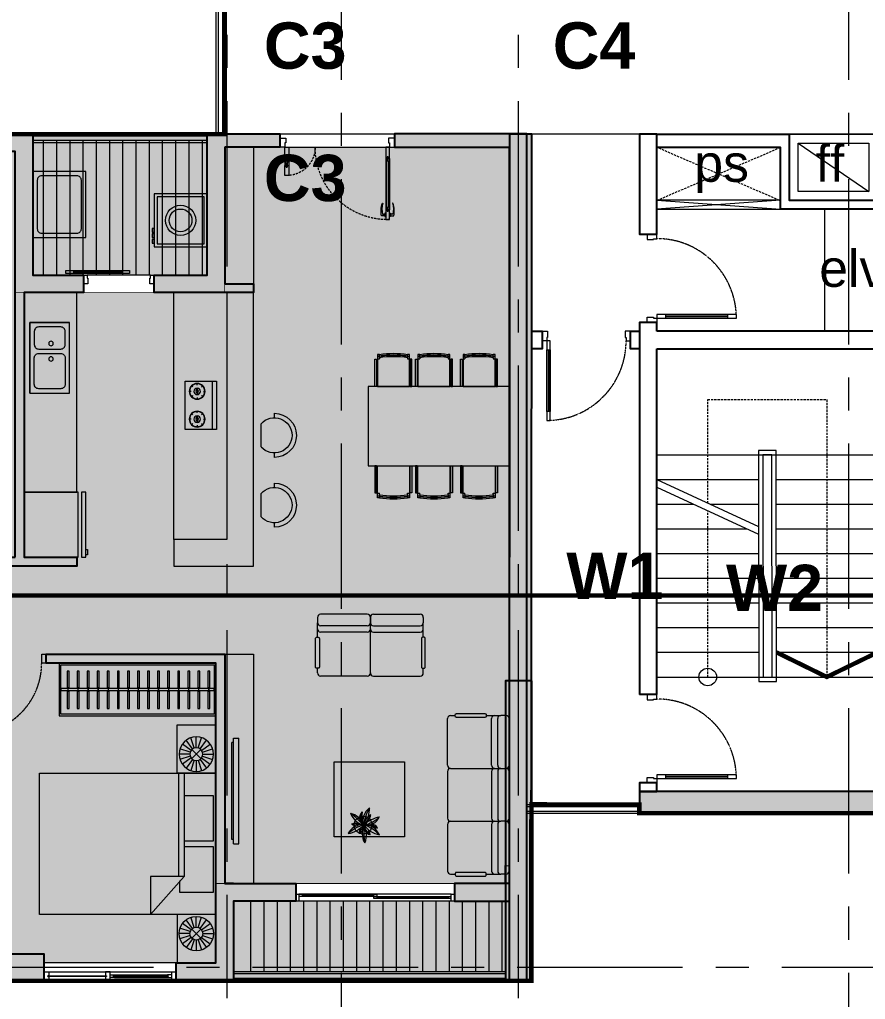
# Model space of a CAD drawing. Header units: millimetres. Extents: x -100356 to 314685, y 446 to 1273965.
# Drawn here: x 36591 to 46178, y 914436 to 925546 of the extents above; entities that cross this region are included whole.
import ezdxf
from ezdxf.enums import TextEntityAlignment as Align

# ---------------------------------------------------------------- set-up
doc = ezdxf.new("R2010")
doc.units = ezdxf.units.MM
for name, pattern in [('20180221 BF$0$Core - tb$0$HIDDEN', [0.375, 0.25, -0.125]), ('A1 - dp$0$DASHED2', [0.375, 0.25, -0.125]), ('A2 - dp$0$DASHED2', [0.375, 0.25, -0.125]), ('A2 - dp$0$HIDDEN', [0.375, 0.25, -0.125]), ('CENTER', [2, 1.25, -0.25, 0.25, -0.25]), ('Core - tb$0$HIDDEN', [0.375, 0.25, -0.125]), ('Dash', [6, 3, -3])]:
    doc.linetypes.add(name, pattern=pattern)
for name, color, linetype, lineweight in [('$0$FURNITURE', 8, 'Continuous', 5), ('$0$TUONG 2', 2, 'Continuous', 35), ('@ color hatch', 7, 'Continuous', 13), ('@LOUVER', 35, 'Continuous', 13), ('A.Concrete', 7, 'Continuous', 25), ('A1 - dp$0$A.HACH 250', 250, 'Continuous', 5), ('A1 - dp$0$CUA', 5, 'Continuous', 9), ('A1 - dp$0$FURNITURE', 8, 'Continuous', 5), ('A1 - dp$0$TUONG 2', 2, 'Continuous', 25), ('A2 - dp$0$A.Door', 4, 'Continuous', 13), ('A2 - dp$0$A.HACH 250', 250, 'Continuous', 5), ('A2 - dp$0$CUA', 5, 'Continuous', 9), ('A2 - dp$0$FURNITURE', 8, 'Continuous', 5), ('A2 - dp$0$KHCUA', 3, 'Continuous', 13), ('A2 - dp$0$TUONG 2', 2, 'Continuous', 25), ('Core - tb$0$$0$FURNITURE', 45, 'Continuous', 5), ('Core - tb$0$$0$TUONG 2', 2, 'Continuous', 25), ('Core - tb$0$1-thaythuong', 9, 'Continuous', 13), ('Core - tb$0$A.Concrete', 7, 'Continuous', 25), ('Core - tb$0$A.Thin', 8, 'Continuous', 13), ('Core - tb$0$A.Wall', 2, 'Continuous', 25), ('Core - tb$0$CUA', 5, 'Continuous', 9), ('Core - tb$0$Hatch-wall', 251, 'Continuous', 5), ('Core - tb$0$net bao', 254, 'Continuous', 13), ('Hatch-wall', 251, 'Continuous', 5), ('LC.HA', 250, 'Continuous', 9), ('LGI', 250, 'CENTER', 9), ('luoicot', 30, 'Continuous', 13), ('setback', 1, 'Continuous', 13), ('TEXT', 6, 'Continuous', 20), ('Text 35', 250, 'Continuous', 15), ('TXT', 1, 'Continuous', 25)]:
    doc.layers.add(name, color=color, linetype=linetype, lineweight=lineweight)
doc.layers.add('STR', color=7, linetype='Continuous')
doc.styles.add('A2 - dp$0$GHICHU-C', font='Font - TrueType - Arial.ttf', dxfattribs={"width": 0.7})
doc.styles.add('ARIAL', font='Font - TrueType - Arial Bold.ttf')
doc.styles.add('arial_eng', font='ARIALNI.TTF')
doc.styles.add('VnArial', font='Font - TrueType - Arial.ttf')

# ---------------------------------------------------------------- blocks, each defined once
blk = doc.blocks.new('*U15')
at = {"layer": '$0$FURNITURE'}
for p, q in [((0, 100), (1500, 100)), ((0, 75), (1500, 75)), ((0, 25), (1500, 25)), ((0, 0), (1500, 0))]:
    blk.add_line(p, q, dxfattribs=at)
blk = doc.blocks.new('X-GRID')
at = {"layer": 'LGI', "ltscale": 1500}
for p, q in [((-13750, 49486.8), (-13750, -7272.6)), ((-8000, 49486.8), (-8000, -7272.6)), ((-10000, -7272.6), (-10000, 20900)), ((-6700, -7272.6), (-6700, 20900)), ((5008.8, 20550), (-25023.2, 20550)), ((5008.8, 11100), (-57318.6, 11100))]:
    blk.add_line(p, q, dxfattribs=at)
blk = doc.blocks.new('A$C60262ED2')
at = {"layer": 'LC.HA'}
h = blk.add_hatch(color=256, dxfattribs=at)
h.dxf.hatch_style = 1
h.paths.add_polyline_path([(17566, 34184), (17266, 34184), (17266, 30784), (17566, 30784)])
h = blk.add_hatch(color=256, dxfattribs=at)
h.dxf.hatch_style = 1
h.paths.add_polyline_path([(12039, 30784), (12039, 31084), (9539, 31084), (9539, 30784)])
at = {"layer": 'STR', "ltscale": 1000, "elevation": 0}
for points in [[(17566, 34184), (17266, 34184), (17266, 30784), (17566, 30784)], [(12039, 30784), (12039, 31084), (9539, 31084), (9539, 30784)]]:
    blk.add_lwpolyline(points, close=True, dxfattribs=at)
at = {"rotation": 180}
blk.add_blockref('X-GRID', (7409, 51484, 0), dxfattribs=at)
at = {"layer": 'Text 35', "ltscale": 1000, "style": 'ARIAL'}
for s, p in [('C3', (14528, 41123, 0)), ('C4', (17803, 41124, 0)), ('C3', (14528, 39623, 0)), ('W1', (17957, 35109, 0)), ('W2', (19767, 34974, 0))]:
    blk.add_text(s, height=525, dxfattribs=at).set_placement(p)
blk = doc.blocks.new('column')
at = {"layer": 'luoicot', "ltscale": 0.5}
blk.add_blockref('A$C60262ED2', (-47109, -40384, 0), dxfattribs=at)
blk = doc.blocks.new('*U370')
blk.add_line((-70, 100), (-70, 800))
for points in [[(-50, 0), (-50, 900), (-90, 900), (-90, 0)], [(-50, 100), (-90, 100), (-90, 800), (-50, 800)], [(-1000, -110), (-940, -110), (-940, -40), (-950, -40), (-950, 0), (-1000, 0)], [(0, -110), (-60, -110), (-60, -40), (-50, -40), (-50, 0), (0, 0)]]:
    blk.add_lwpolyline(points, close=True)
at = {"linetype": 'Core - tb$0$HIDDEN'}
blk.add_arc((-50, 0), 900, 90, 180, dxfattribs=at)
blk = doc.blocks.new('*U371')
blk.add_line((-70, 100), (-70, 800))
for points in [[(-50, 0), (-50, 900), (-90, 900), (-90, 0)], [(-50, 100), (-90, 100), (-90, 800), (-50, 800)], [(-1000, -110), (-940, -110), (-940, -40), (-950, -40), (-950, 0), (-1000, 0)], [(0, -110), (-60, -110), (-60, -40), (-50, -40), (-50, 0), (0, 0)]]:
    blk.add_lwpolyline(points, close=True)
at = {"linetype": 'Core - tb$0$HIDDEN'}
blk.add_arc((-50, 0), 900, 90, 180, dxfattribs=at)
blk = doc.blocks.new('*U372')
at = {"layer": 'Core - tb$0$$0$FURNITURE'}
for p, q in [((0, 100), (1275, 100)), ((0, 75), (1275, 75)), ((0, 25), (1275, 25)), ((0, 0), (1275, 0))]:
    blk.add_line(p, q, dxfattribs=at)
blk = doc.blocks.new('new core')
at = {"layer": 'Core - tb$0$Hatch-wall', "ltscale": 0.5}
h = blk.add_hatch(color=256, dxfattribs=at)
h.dxf.hatch_style = 1
h.paths.add_polyline_path([(-26550, 0), (-26800, 0), (-26800, -9600), (-26550, -9600)])
at = {"layer": 'Hatch-wall', "ltscale": 0.5}
h = blk.add_hatch(color=256, dxfattribs=at)
h.dxf.hatch_style = 1
h.paths.add_polyline_path([(-22375, -7700), (-22375, 0), (-22625, 0), (-22625, -7455), (-25125, -7455), (-25325, -7455), (-25325, -7700), (-25125, -7700)])
at = {"layer": '@LOUVER', "ltscale": 0.5, "elevation": 0}
for points in [[(-22625, 0), (-22625, -750), (-23625, -750), (-23625, 0)], [(-22725, -100), (-22725, -650), (-23525, -650), (-23525, -100)], [(-22625, -850), (-23225, -850), (-23225, -2235), (-22625, -2235)]]:
    blk.add_lwpolyline(points, close=True, dxfattribs=at)
blk.add_lwpolyline([(-23525, -100), (-22725, -650)], dxfattribs=at)
at = {"layer": 'A1 - dp$0$TUONG 2', "ltscale": 0.5, "elevation": 0}
for points in [[(-25125, 0), (-25325, 0), (-25325, -1135), (-25125, -1135), (-25125, -150), (-25125, 3)], [(-22625, -850), (-23725, -850), (-23725, -150), (-25125, -150), (-25125, 0), (-23625, 0), (-23625, -750), (-22625, -750)], [(-25125, -2235), (-25125, -2135), (-25325, -2135), (-25325, -6355)]]:
    blk.add_lwpolyline(points, dxfattribs=at)
at = {"layer": 'Core - tb$0$1-thaythuong'}
for p, q in [((-23725, -750, 0), (-25125, -850, 0)), ((-25125, -750, 0), (-23725, -850, 0)), ((-25125, -3635, 0), (-22625, -3635, 0)), ((-25125, -3915, 0), (-23975, -3915, 0)), ((-25125, -3915, 0), (-23975, -4450, 0)), ((-23775, -3915, 0), (-22625, -3915, 0)), ((-25125, -4001, 0), (-23975, -4536, 0)), ((-25125, -4195, 0), (-24707, -4195, 0)), ((-24523, -4195, 0), (-23975, -4195, 0)), ((-23775, -4195, 0), (-22625, -4195, 0)), ((-25125, -4475, 0), (-24105, -4475, 0)), ((-23775, -4475, 0), (-22625, -4475, 0)), ((-25125, -4755, 0), (-23975, -4755, 0)), ((-23775, -4755, 0), (-22625, -4755, 0)), ((-25125, -5035, 0), (-23975, -5035, 0)), ((-23775, -5035, 0), (-22625, -5035, 0)), ((-25125, -5315, 0), (-23975, -5315, 0)), ((-23775, -5315, 0), (-22625, -5315, 0)), ((-25125, -5595, 0), (-23975, -5595, 0)), ((-23775, -5595, 0), (-22625, -5595, 0)), ((-25125, -5875, 0), (-23971, -5875, 0)), ((-23775, -5875, 0), (-22625, -5875, 0)), ((-25125, -6155, 0), (-23921, -6155, 0)), ((-23921, -6155, 0), (-22625, -6155, 0))]:
    blk.add_line(p, q, dxfattribs=at)
at = {"layer": 'Core - tb$0$1-thaythuong', "elevation": 0}
for points in [[(-23725, -750), (-25125, -750), (-25125, -850), (-23725, -850)], [(-23971, -6205), (-23771, -6205), (-23775, -3585), (-23975, -3585)], [(-23921, -6155), (-23821, -6155), (-23825, -3635), (-23925, -3635)]]:
    blk.add_lwpolyline(points, close=True, dxfattribs=at)
at = {"layer": 'Core - tb$0$A.Concrete', "ltscale": 0.5}
blk.add_lwpolyline([(-26545, 0), (-26795, 0), (-26800, -9600), (-26550, -9600), (-26545, -950)], close=True, dxfattribs=at)
at = {"layer": 'Core - tb$0$A.Concrete', "ltscale": 0.5, "elevation": 0}
blk.add_lwpolyline([(-22375, -7700), (-22375, 0), (-22625, 0), (-22625, -7455), (-25125, -7455), (-25125, -7455), (-25325, -7455), (-25325, -7700), (-25125, -7700), (-22375, -7700)], dxfattribs=at)
at = {"layer": 'Core - tb$0$A.Thin', "linetype": 'Core - tb$0$HIDDEN', "ltscale": 100}
for p, q in [((-23736, -751, 0), (-25125, -150, 0)), ((-25125, -750, 0), (-23725, -150, 0))]:
    blk.add_line(p, q, dxfattribs=at)
at = {"layer": 'Core - tb$0$A.Thin', "linetype": 'Core - tb$0$HIDDEN', "ltscale": 100, "elevation": 0}
for points in [[(-24550, -4185), (-24550, -3010), (-23200, -3010), (-23200, -6155)], [(-24550, -6155), (-24550, -4271)]]:
    blk.add_lwpolyline(points, dxfattribs=at)
at = {"layer": 'Core - tb$0$A.Thin', "ltscale": 0.5, "const_width": 50, "elevation": 0}
blk.add_lwpolyline([(-23771, -5875), (-23200, -6155), (-22625, -5875)], dxfattribs=at)
at = {"layer": 'Core - tb$0$A.Wall', "ltscale": 0.5}
blk.add_line((-25125, -6355, 0), (-25325, -6355, 0), dxfattribs=at)
at = {"layer": 'Core - tb$0$A.Wall', "ltscale": 0.5, "elevation": 0}
for points in [[(-26550, -2235), (-26425, -2235), (-26425, -2435), (-26550, -2435)], [(-25325, -2435), (-25425, -2435), (-25425, -2235), (-25325, -2235), (-25325, -2235)], [(-22625, -2235), (-25125, -2235)], [(-25125, -6355), (-25125, -2435)], [(-25125, -2435), (-22625, -2435)]]:
    blk.add_lwpolyline(points, dxfattribs=at)
blk.add_lwpolyline([(-25125, -7355), (-25325, -7355), (-25325, -7455), (-25125, -7455)], close=True, dxfattribs=at)
at = {"layer": 'Core - tb$0$net bao', "ltscale": 0.5}
blk.add_circle((-24550, -6155, 0), 100, dxfattribs=at)
at = {"layer": 'Core - tb$0$$0$TUONG 2'}
blk.add_blockref('*U372', (-26600, -7700), dxfattribs=at)
at = {"layer": 'Core - tb$0$CUA'}
for name, p, rotation in [('*U371', (-25125, -2135, 0), 270), ('*U370', (-26425, -2345, 0), 180), ('*U371', (-25125, -7355, 0), 270)]:
    blk.add_blockref(name, p, dxfattribs=dict(at, rotation=rotation))
at = {"layer": 'TEXT', "style": 'VnArial'}
for s, p in [('ff', (-23327, -540)), ('ps', (-24702, -540)), ('elv', (-23286, -1731, 0))]:
    blk.add_text(s, height=420, dxfattribs=at).set_placement(p)
blk = doc.blocks.new('SECTION SYMBOL')
at = {"layer": 'TXT', "linetype": '20180221 BF$0$Core - tb$0$HIDDEN', "ltscale": 300, "const_width": 50, "elevation": 0}
blk.add_lwpolyline([(19511, -10462), (-5470, -10462), (-5470, -5231), (-37733, -5231)], dxfattribs=at)
blk = doc.blocks.new('A1 - dp$0$A$C6E1257E0')
at = {"linetype": 'Continuous'}
blk.add_lwpolyline([(30.5, 0), (64.5, 0), (64.5, 8.5), (30.5, 8.5)], close=True, dxfattribs=at)
blk.add_lwpolyline([(39, 8.5), (39, 42.5, -0.1327536), (166.5, 34), (166.5, 29.75, 0.1152164), (56, 34), (56, 8.5)], format="xyb", dxfattribs=at)
blk = doc.blocks.new('A1 - dp$0$cua vao can ho')
at = {"layer": 'A1 - dp$0$A.HACH 250', "linetype": 'A1 - dp$0$DASHED2', "ltscale": 100}
for centre, radius, start, end in [((-78, 0), 822, 88.4513, 180), ((-1222, 0), 322, 0, 93.9546)]:
    blk.add_arc(centre, radius, start, end, dxfattribs=at)
at = {"layer": 'A1 - dp$0$CUA'}
for p, q in [((-100, 128), (-100, 711)), ((-56, 128), (-56, 711)), ((-1244, 128), (-1244, 210)), ((-1200, 128), (-1200, 210))]:
    blk.add_line(p, q, dxfattribs=at)
for points in [[(-56, 822), (-56, 804), (-56, 711), (-72, 711), (-73, 726), (-83, 726), (-83, 711), (-100, 711), (-100, 822)], [(-73, 726), (-71, 676), (-64, 676), (-64, 161), (-71, 161), (-73, 111), (-83, 111), (-83, 128), (-84, 161), (-92, 161), (-92, 676), (-84, 676), (-83, 726)], [(-1244, 321), (-1244, 304), (-1244, 210), (-1228, 210), (-1227, 226), (-1217, 226), (-1217, 210), (-1200, 210), (-1200, 321)], [(-1227, 226), (-1229, 176), (-1236, 176), (-1236, 161), (-1229, 161), (-1227, 111), (-1217, 111), (-1217, 128), (-1216, 161), (-1208, 161), (-1208, 176), (-1216, 176), (-1217, 226)], [(-1217, 128), (-1217, 111), (-1227, 111), (-1228, 128), (-1244, 128), (-1244, 1), (-1244, 0), (-1200, 0), (-1200, 11), (-1200, 128)], [(-83, 128), (-83, 111), (-73, 111), (-72, 128), (-56, 128), (-56, 1), (-56, 0), (-100, 0), (-100, 11), (-100, 128)], [(-1233, -50), (-1244, -50), (-1244, 0), (-1300, 0), (-1300, -100), (-1275, -100), (-1233, -100)], [(-67, -50), (-56, -50), (-56, 0), (0, 0), (0, -100), (-25, -100), (-67, -100)]]:
    blk.add_lwpolyline(points, close=True, dxfattribs=at)
blk.add_lwpolyline([(-1244, 0), (-56, 0)], dxfattribs=at)
at = {"layer": 'A1 - dp$0$CUA', "yscale": 1.111111111007631, "zscale": 1.111111111007631}
for p, xscale, rotation in [((-100, 822), -1.111111111007631, 89.99998306033208), ((-56, 822), 1.111111111007631, 269.9999830603322)]:
    blk.add_blockref('A1 - dp$0$A$C6E1257E0', p, dxfattribs=dict(at, xscale=xscale, rotation=rotation))
blk = doc.blocks.new('*U74')
for p, q in [((50, 0), (1263, 0)), ((100, 0), (100, -30)), ((1213, 0), (1213, -30)), ((1263, 0), (1263, -30)), ((50, -30), (1263, -30)), ((1213, -35), (1213, -65)), ((1213, -35), (2425, -35)), ((1213, -65), (2425, -65)), ((1263, -35), (1263, -65)), ((2375, -35), (2375, -65))]:
    blk.add_line(p, q)
at = {"color": 8}
for p, q in [((100, -15), (1213, -15)), ((1263, -50), (2375, -50))]:
    blk.add_line(p, q, dxfattribs=at)
for points in [[(0, 0), (50, 0), (50, -110), (0, -110)], [(2425, 0), (2475, 0), (2475, -110), (2425, -110)]]:
    blk.add_lwpolyline(points, close=True)
for points in [[(2425, 0), (50, 0)], [(2425, -110), (50, -110)]]:
    blk.add_lwpolyline(points)
at = {"layer": 'A2 - dp$0$KHCUA', "style": 'A2 - dp$0$GHICHU-C', "flags": 1}
for tag, p in [('TEN_CUA', (450, -184)), ('KICH_THUOC', (450, -300)), ('QUI_CACH', (450, -421))]:
    blk.add_attdef(tag, text='', height=50, dxfattribs=at).set_placement(p, align=Align.MIDDLE)
blk = doc.blocks.new('*U277')
at = {"layer": 'A2 - dp$0$FURNITURE'}
for p, q in [((0, 100), (3075, 100)), ((0, 75), (3075, 75)), ((0, 25), (3075, 25)), ((0, 0), (3075, 0))]:
    blk.add_line(p, q, dxfattribs=at)
blk = doc.blocks.new('*U70')
at = {"layer": 'A2 - dp$0$FURNITURE'}
for points in [[(0, 600), (0, 0), (1777, 0), (1777, 600)], [(1757, 580), (1757, 20), (20, 20), (20, 580)]]:
    blk.add_lwpolyline(points, close=True, dxfattribs=at)
at = {"layer": 'A2 - dp$0$FURNITURE', "ltscale": 6}
for points in [[(91, 313), (91, 515), (69, 515), (69, 313)], [(205, 313), (205, 515), (183, 515), (183, 313)], [(319, 313), (319, 515), (297, 515), (297, 313)], [(433, 313), (433, 515), (411, 515), (411, 313)], [(547, 313), (547, 515), (525, 515), (525, 313)], [(661, 313), (661, 515), (639, 515), (639, 313)], [(775, 313), (775, 515), (753, 515), (753, 313)], [(889, 313), (889, 515), (867, 515), (867, 313)], [(1003, 313), (1003, 515), (981, 515), (981, 313)], [(1117, 313), (1117, 515), (1095, 515), (1095, 313)], [(1231, 313), (1231, 515), (1209, 515), (1209, 313)], [(1345, 313), (1345, 515), (1323, 515), (1323, 313)], [(1459, 313), (1459, 515), (1437, 515), (1437, 313)], [(1573, 313), (1573, 515), (1551, 515), (1551, 313)], [(1687, 313), (1687, 515), (1665, 515), (1665, 313)], [(69, 287), (69, 92), (91, 92), (91, 287)], [(183, 287), (183, 92), (205, 92), (205, 287)], [(297, 287), (297, 92), (319, 92), (319, 287)], [(411, 287), (411, 92), (433, 92), (433, 287)], [(525, 287), (525, 92), (547, 92), (547, 287)], [(639, 287), (639, 92), (661, 92), (661, 287)], [(753, 287), (753, 92), (775, 92), (775, 287)], [(867, 287), (867, 92), (889, 92), (889, 287)], [(981, 287), (981, 92), (1003, 92), (1003, 287)], [(1095, 287), (1095, 92), (1117, 92), (1117, 287)], [(1209, 287), (1209, 92), (1231, 92), (1231, 287)], [(1323, 287), (1323, 92), (1345, 92), (1345, 287)], [(1437, 287), (1437, 92), (1459, 92), (1459, 287)], [(1551, 287), (1551, 92), (1573, 92), (1573, 287)], [(1665, 287), (1665, 92), (1687, 92), (1687, 287)]]:
    blk.add_lwpolyline(points, dxfattribs=at)
for points in [[(1757, 287), (1757, 313), (20, 313), (20, 287)], [(83, 319), (78, 319), (78, 280), (83, 280)], [(197, 319), (192, 319), (192, 280), (197, 280)], [(311, 319), (306, 319), (306, 280), (311, 280)], [(425, 319), (420, 319), (420, 280), (425, 280)], [(539, 319), (534, 319), (534, 280), (539, 280)], [(653, 319), (648, 319), (648, 280), (653, 280)], [(767, 319), (762, 319), (762, 280), (767, 280)], [(881, 319), (876, 319), (876, 280), (881, 280)], [(995, 319), (990, 319), (990, 280), (995, 280)], [(1109, 319), (1104, 319), (1104, 280), (1109, 280)], [(1223, 319), (1218, 319), (1218, 280), (1223, 280)], [(1337, 319), (1332, 319), (1332, 280), (1337, 280)], [(1451, 319), (1446, 319), (1446, 280), (1451, 280)], [(1565, 319), (1560, 319), (1560, 280), (1565, 280)], [(1679, 319), (1674, 319), (1674, 280), (1679, 280)]]:
    blk.add_lwpolyline(points, close=True, dxfattribs=at)
blk = doc.blocks.new('A2 - dp$0$Bed 1600')
at = {"linetype": 'Continuous'}
for p, q in [((2, -80), (2, 0)), ((2, 0), (66, 0)), ((66, 0), (66, -80)), ((12, -1.2), (32.8, -1.2)), ((12, -14.4), (12, -1.2)), ((32.8, -1.2), (32.8, -14.4)), ((35.2, -1.2), (56, -1.2)), ((35.2, -14.4), (35.2, -1.2)), ((56, -1.2), (56, -16.4)), ((2, -14.4), (48.8, -14.4)), ((48.8, -16.8), (2, -16.8)), ((66, -29.6), (48.8, -14.4)), ((48.8, -14.4), (48.8, -29.6)), ((56, -16.4), (50.8, -16.4)), ((48.8, -29.6), (66, -29.6)), ((66, -80), (2, -80))]:
    blk.add_line(p, q, dxfattribs=at)
blk = doc.blocks.new('*U73')
at = {"layer": 'A2 - dp$0$FURNITURE'}
for p, q in [((550, 0), (0, 0)), ((0, 0), (0, -439)), ((550, -439), (550, 0)), ((158, -179), (60, -108)), ((174, -163), (103, -65)), ((195, -153), (157, -37)), ((217, -149), (217, -27)), ((240, -153), (278, -37)), ((260, -163), (332, -65)), ((277, -179), (375, -108)), ((148, -200), (32, -162)), ((166, -171), (269, -274)), ((269, -171), (166, -274)), ((287, -200), (403, -162)), ((144, -222), (22, -222)), ((148, -245), (32, -283)), ((158, -265), (60, -337)), ((174, -282), (103, -380)), ((195, -292), (157, -408)), ((217, -296), (217, -418)), ((217, -296), (217, -418)), ((240, -292), (278, -408)), ((260, -282), (332, -380)), ((277, -265), (375, -337)), ((287, -245), (403, -283)), ((291, -222), (412, -222)), ((0, -439), (550, -439))]:
    blk.add_line(p, q, dxfattribs=at)
for radius in [195, 73.2]:
    blk.add_circle((217, -222), radius, dxfattribs=at)
blk = doc.blocks.new('*U75')
for points in [[(0, 100), (50, 100), (50, 0), (0, 0)], [(50, 0), (100, 0), (100, -800), (50, -800)], [(850, 100), (900, 100), (900, 0), (850, 0)]]:
    blk.add_lwpolyline(points, close=True)
at = {"linetype": 'A2 - dp$0$HIDDEN'}
blk.add_arc((50, 0), 800, 270, 0, dxfattribs=at)
blk = doc.blocks.new('A2 - dp$0$bep')
at = {"layer": 'A2 - dp$0$FURNITURE'}
for p, q in [((0, 358), (0, 0)), ((549, 358), (0, 358)), ((549, 0), (549, 358)), ((67, 269), (51, 286)), ((103, 224), (80, 224)), ((117, 290), (117, 313)), ((131, 224), (153, 224)), ((166, 269), (183, 286)), ((383, 269), (366, 286)), ((418, 224), (396, 224)), ((432, 290), (432, 313)), ((446, 224), (469, 224)), ((482, 269), (498, 286)), ((47, 220), (23, 220)), ((67, 170), (51, 153)), ((103, 216), (80, 216)), ((117, 149), (117, 126)), ((131, 216), (153, 216)), ((166, 170), (183, 153)), ((187, 220), (210, 220)), ((362, 220), (339, 220)), ((383, 170), (366, 153)), ((418, 216), (396, 216)), ((432, 149), (432, 126)), ((446, 216), (469, 216)), ((482, 170), (498, 153)), ((502, 220), (526, 220)), ((549, 45), (0, 45)), ((0, 0), (549, 0))]:
    blk.add_line(p, q, dxfattribs=at)
for centre, radius in [((117, 220), 90), ((117, 220), 85.5), ((117, 220), 36.9), ((117, 220), 14.7), ((117, 220), 8.24), ((432, 220), 90), ((432, 220), 85.5), ((432, 220), 36.9), ((432, 220), 14.7), ((432, 220), 8.24)]:
    blk.add_circle(centre, radius, dxfattribs=at)
blk = doc.blocks.new('A2 - dp$0$A$C4E823157')
at = {"layer": 'A2 - dp$0$FURNITURE'}
for p, q in [((-600, 20), (-600, 80)), ((-600, 80), (600, 80)), ((-600, 20), (600, 20)), ((-551, 20), (-551, 0)), ((-551, 0), (551, 0)), ((551, 20), (551, 0)), ((600, 20), (600, 80))]:
    blk.add_line(p, q, dxfattribs=at)
blk = doc.blocks.new('*U410')
at = {"layer": 'A2 - dp$0$A.Door'}
for p, q in [((117, 380), (117, 900)), ((152, 900), (152, 380)), ((100, 40), (100, 760))]:
    blk.add_line(p, q, dxfattribs=at)
for points in [[(152, 1000), (152, 900), (140, 900), (140, 910), (130, 910), (130, 900), (117, 900), (117, 1000)], [(100, 800), (100, 760), (65, 760), (65, 750), (0, 750), (0, 800)], [(130, 380), (130, 370), (140, 370), (140, 380), (152, 380), (152, 280), (117, 280), (117, 380)], [(65, 50), (65, 40), (100, 40), (100, 0), (0, 0), (0, 50)]]:
    blk.add_lwpolyline(points, close=True, dxfattribs=at)
at = {"layer": 'A2 - dp$0$A.HACH 250', "linetype": 'A2 - dp$0$DASHED2'}
blk.add_lwpolyline([(130, 910), (140, 910), (140, 370), (130, 370)], close=True, dxfattribs=at)
blk = doc.blocks.new('A2 - dp$0$mb-tulanh700x735')
for p, q in [((368, 700), (-368, 700)), ((-368, 700), (-368, 651)), ((279, 700), (279, 720)), ((279, 720), (340, 720)), ((340, 700), (279, 700)), ((340, 720), (340, 700)), ((368, 651), (368, 700)), ((-368, 651), (368, 651)), ((368, 614), (-368, 614)), ((-368, 614), (-368, 0)), ((368, 0), (368, 614)), ((-368, 0), (368, 0))]:
    blk.add_line(p, q)
blk = doc.blocks.new('A2 - dp$0$crua 450x830')
at = {"layer": 'A2 - dp$0$FURNITURE'}
blk.add_lwpolyline([(400, 10), (-400, 10), (-400, 460), (400, 460)], close=True, dxfattribs=at)
blk.add_lwpolyline([(-400, 10), (400, 10), (400, 460)], dxfattribs=at)
for points in [[(-300, 60), (0, 60, 0.4142136), (50, 110), (50, 360, 0.4142136), (0, 410), (-300, 410, 0.4142136), (-350, 360), (-350, 110, 0.4142136)], [(100, 110), (100, 360, -0.4142136), (150, 410), (300, 410, -0.4142136), (350, 360), (350, 110, -0.4142136), (300, 60), (150, 60, -0.4142136)]]:
    blk.add_lwpolyline(points, format="xyb", close=True, dxfattribs=at)
for centre in [(-12.5, 250), (162.5, 250)]:
    blk.add_circle(centre, 25, dxfattribs=at)
blk = doc.blocks.new('A2 - dp$0$CT3 MBT 11-31$0$ghe bar')
at = {"layer": 'A2 - dp$0$FURNITURE'}
for p, q in [((-250, -250), (-200, -250)), ((200, -250), (250, -250)), ((-132, -400), (132, -400))]:
    blk.add_line(p, q, dxfattribs=at)
for radius, start, end in [(250, 0, 180), (200, 311.4096, 228.5904)]:
    blk.add_arc((0, -250), radius, start, end, dxfattribs=at)
blk = doc.blocks.new('A2 - dp$0$1012')
for p, q in [((397, 192), (13, 192)), ((13, 192), (13, 169)), ((52, 169), (13, 169)), ((36, 169), (36, 192)), ((52, 169), (67, 169)), ((67, 169), (67, 192)), ((397, 222), (71, 222)), ((71, 222), (71, 202)), ((71, 202), (397, 202)), ((397, 202), (397, 222)), ((397, -192), (397, 192)), ((52, -169), (13, -169)), ((13, -169), (13, -192)), ((13, -192), (397, -192)), ((36, -192), (36, -169)), ((52, -169), (67, -169)), ((67, -192), (67, -169)), ((71, -202), (397, -202)), ((71, -222), (71, -202)), ((397, -222), (71, -222)), ((397, -202), (397, -222))]:
    blk.add_line(p, q)
at = {"extrusion": (0, 0, -1)}
for centre, major_axis, start_param, end_param in [((1073, 0), (759, 759), 3.768877, 4.085105), ((1073, 0), (748, 748), 3.766561, 4.087421), ((1094, 0), (759, 759), 3.768877, 4.085105), ((1094, 0), (748, 748), 3.766561, 4.087421)]:
    blk.add_ellipse(centre, major_axis=major_axis, ratio=1, start_param=start_param, end_param=end_param, dxfattribs=at)
blk = doc.blocks.new('A2 - dp$0$ban an 6')
at = {"layer": 'A2 - dp$0$FURNITURE'}
blk.add_lwpolyline([(1600, 0), (0, 0), (0, -900), (1600, -900)], close=True, dxfattribs=at)
at = {"layer": 'A2 - dp$0$FURNITURE', "extrusion": (2.97971e-18, 2.40137e-28, -1), "xscale": 0.9444444444444444, "yscale": 0.9444444444444444, "zscale": -0.9444444444444444, "rotation": 270}
for p in [(-342, 375), (-853, 375), (-1312, 375)]:
    blk.add_blockref('A2 - dp$0$1012', p, dxfattribs=at)
at = {"layer": 'A2 - dp$0$FURNITURE', "xscale": 0.9444444444444444, "yscale": 0.9444444444444444, "zscale": 0.9444444444444444, "rotation": 90}
for p in [(342, -1275), (853, -1275), (1312, -1275)]:
    blk.add_blockref('A2 - dp$0$1012', p, dxfattribs=at)
blk = doc.blocks.new('*U65')
at = {"layer": 'A2 - dp$0$FURNITURE'}
for p, q in [((550, 0), (0, 0)), ((0, 0), (0, -439)), ((550, -439), (550, 0)), ((158, -179), (60, -108)), ((174, -163), (103, -65)), ((195, -153), (157, -37)), ((217, -149), (217, -27)), ((240, -153), (278, -37)), ((260, -163), (332, -65)), ((277, -179), (375, -108)), ((148, -200), (32, -162)), ((166, -171), (269, -274)), ((269, -171), (166, -274)), ((287, -200), (403, -162)), ((144, -222), (22, -222)), ((148, -245), (32, -283)), ((158, -265), (60, -337)), ((174, -282), (103, -380)), ((195, -292), (157, -408)), ((217, -296), (217, -418)), ((217, -296), (217, -418)), ((240, -292), (278, -408)), ((260, -282), (332, -380)), ((277, -265), (375, -337)), ((287, -245), (403, -283)), ((291, -222), (412, -222)), ((0, -439), (550, -439))]:
    blk.add_line(p, q, dxfattribs=at)
for radius in [195, 73.2]:
    blk.add_circle((217, -222), radius, dxfattribs=at)
blk = doc.blocks.new('*U575')
at = {"layer": 'A2 - dp$0$A.Door', "ltscale": 0.5}
for p, q in [((1400, 65), (2000, 65)), ((1400, 35), (2000, 35))]:
    blk.add_line(p, q, dxfattribs=at)
for points in [[(606, 0), (2100, 0), (2100, 100), (606, 100)], [(2050, 100), (2050, 0), (2100, 0), (2100, 100)]]:
    blk.add_lwpolyline(points, close=True, dxfattribs=at)
for points in [[(656, 55), (656, 100), (606, 100), (606, 0), (656, 0), (656, 45), (646, 45), (646, 55), (656, 55)], [(1300, 55), (1300, 100), (1350, 100), (1350, 0), (1300, 0), (1300, 45), (1310, 45), (1310, 55), (1300, 55)], [(1400, 55), (1400, 65), (1350, 65), (1350, 35), (1400, 35), (1400, 45), (1390, 45), (1390, 55), (1400, 55)], [(2000, 55), (2000, 65), (2050, 65), (2050, 35), (2000, 35), (2000, 45), (2010, 45), (2010, 55), (2000, 55)]]:
    blk.add_lwpolyline(points, dxfattribs=at)
at = {"layer": 'A2 - dp$0$A.HACH 250', "ltscale": 0.5}
for points in [[(646, 45), (1310, 45), (1310, 55), (646, 55)], [(1390, 45), (2010, 45), (2010, 55), (1390, 55)]]:
    blk.add_lwpolyline(points, close=True, dxfattribs=at)
blk = doc.blocks.new('*U411')
at = {"layer": 'A2 - dp$0$FURNITURE'}
for p, q in [((0, 100), (1975, 100)), ((0, 75), (1975, 75)), ((0, 25), (1975, 25)), ((0, 0), (1975, 0))]:
    blk.add_line(p, q, dxfattribs=at)
blk = doc.blocks.new('A2 - dp$0$MBMAYGIAT')
at = {"layer": 'A2 - dp$0$FURNITURE', "linetype": 'ByBlock'}
for points in [[(0, -350), (700, -350), (700, 350), (0, 350)], [(40, -310), (660, -310), (660, 310), (40, 310)], [(700, 253), (726, 253), (726, 300), (700, 300)], [(700, 180), (726, 180), (726, 228), (700, 228)], [(700, 108), (726, 108), (726, 155), (700, 155)]]:
    blk.add_lwpolyline(points, close=True, dxfattribs=at)
for radius in [200, 150]:
    blk.add_circle((350, 0), radius, dxfattribs=at)
blk = doc.blocks.new('3B1b')
at = {"layer": '@ color hatch', "ltscale": 0.5}
h = blk.add_hatch(color=51, dxfattribs=at)
h.dxf.hatch_style = 1
h.paths.add_polyline_path([(200, 9303), (200, 6903), (900, 6903), (900, 6403), (200, 6403), (200, 203), (2130, 203), (2130, 303), (4630, 303), (4630, 203), (6575, 203), (6575, 1103), (9850, 1103), (9850, 1303), (9900, 1303), (9900, 7103), (9900, 7103), (9900, 9453), (6675, 9453), (6675, 7803), (4300, 7803), (4300, 9403), (2500, 9403), (2500, 9303)])
h.paths.add_polyline_path([(6475, 8003), (4500, 8003), (4500, 9603), (6475, 9603)])
h.paths.add_polyline_path([(6775, 3), (9857, 3), (9857, 903), (6775, 903)])
at = {"layer": 'A2 - dp$0$A.HACH 250'}
h = blk.add_hatch(dxfattribs=at)
h.set_pattern_fill('_USER', color=256, scale=150, angle=450, pattern_type=0)
h.set_pattern_definition([(90, (-221887.65, 70299.14), (-150, 5e-14), [])])
h.paths.add_polyline_path([(4500, 9529), (4500, 8003), (6500, 8003), (6500, 9529)])
h = blk.add_hatch(dxfattribs=at)
h.set_pattern_fill('_USER', color=256, scale=150, angle=450, pattern_type=0)
h.set_pattern_definition([(90, (-218487.64, 61673.14), (-150, 5e-14), [])])
h.paths.add_polyline_path([(6900, 903), (6900, 103), (9850, 103), (9850, 903)])
at = {"layer": 'Hatch-wall', "ltscale": 0.5}
h = blk.add_hatch(color=256, dxfattribs=at)
h.dxf.hatch_style = 1
h.paths.add_polyline_path([(6675, 3603), (6675, 1103), (7480, 1103), (7480, 903), (6775, 903), (6775, 3), (6125, 3), (6125, 203), (6575, 203), (6575, 3603), (4650, 3603), (4650, 3703), (6675, 3703)])
h.paths.add_polyline_path([(9900, 9453), (9900, 1103), (9280, 1103), (9280, 903), (9900, 903), (9900, 3), (10100, 3), (10100, 9603), (8600, 9603), (8600, 9453)])
h.paths.add_polyline_path([(6675, 9453), (6675, 7903), (7000, 7903), (7000, 7803), (5875, 7803), (5875, 8003), (6475, 8003), (6475, 9603), (6575, 9603), (7300, 9603), (7300, 9453)])
h.paths.add_polyline_path([(4300, 4803), (4300, 9403), (200, 9403), (200, 9103), (0, 9103), (0, 9603), (4500, 9603), (4500, 8003), (5075, 8003), (5075, 7803), (4400, 7803), (4400, 4803), (5000, 4803), (5000, 4703), (4200, 4703), (4200, 4803)])
h.paths.add_polyline_path([(3100, 6403), (3100, 6303), (3200, 6303), (3200, 6503), (200, 6503), (200, 7003), (0, 7003), (0, 6203), (200, 6203), (200, 6403)])
h.paths.add_polyline_path([(0, 3103), (2500, 3103), (2500, 3903), (2600, 3903), (2600, 3703), (2650, 3703), (2650, 3603), (2600, 3603), (2600, 3003), (200, 3003), (200, 2503), (0, 2503)])
h.paths.add_polyline_path([(3700, 3603), (3700, 203), (3700, 3), (3600, 3), (3600, 3), (0, 3), (0, 803), (200, 803), (200, 203), (3600, 203), (3600, 3603), (3550, 3603), (3550, 3703), (3750, 3703), (3750, 3603)])
h.paths.add_polyline_path([(3100, 5553), (3100, 4803), (2700, 4803), (200, 4803), (200, 5503), (0, 5503), (0, 3903), (200, 3903), (200, 4703), (2500, 4703), (2500, 4653), (2600, 4653), (2600, 4703), (3300, 4703), (3300, 4803), (3200, 4803), (3200, 5553)])
h.paths.add_polyline_path([(3100, 4803), (2800, 4803), (2800, 4803), (3100, 4803)], flags=16)
h = blk.add_hatch(color=256, dxfattribs=at)
h.dxf.hatch_style = 1
h.paths.add_polyline_path([(6675, 3603), (6675, 1103), (7480, 1103), (7480, 903), (6775, 903), (6775, 3), (6125, 3), (6125, 203), (6575, 203), (6575, 3603), (4650, 3603), (4650, 3703), (6675, 3703)])
at = {"layer": '@ color hatch', "color": 7, "linetype": 'Dash', "ltscale": 10, "const_width": 10, "elevation": 0}
for points in [[(6475, 8003), (4500, 8003), (4500, 9603), (6475, 9603)], [(200, 9303), (200, 6903), (900, 6903), (900, 6403), (200, 6403), (200, 203), (2130, 203), (2130, 303), (4630, 303), (4630, 203), (6575, 203), (6575, 1103), (9850, 1103), (9850, 1303), (9900, 1303), (9900, 7103), (9900, 7103), (9900, 9453), (6675, 9453), (6675, 7803), (4300, 7803), (4300, 9403), (2500, 9403), (2500, 9303)], [(6775, 3), (9857, 3), (9857, 903), (6775, 903)]]:
    blk.add_lwpolyline(points, close=True, dxfattribs=at)
at = {"layer": 'A1 - dp$0$FURNITURE'}
for p, q in [((7726, 4121, 0), (7726, 4060, 0)), ((8291, 4156, 0), (7761, 4156, 0)), ((8326, 3491, 0), (8326, 4121, 0)), ((8326, 4121, 0), (8326, 4060, 0)), ((8361, 4156, 0), (8891, 4156, 0)), ((8926, 4121, 0), (8926, 4060, 0)), ((7726, 3895, 0), (7726, 4060, 0)), ((8291, 4025, 0), (7761, 4025, 0)), ((8326, 3491, 0), (8326, 4060, 0)), ((8361, 4025, 0), (8891, 4025, 0)), ((8926, 3895, 0), (8926, 4060, 0)), ((8291, 3955, 0), (7761, 3955, 0)), ((8361, 3955, 0), (8891, 3955, 0)), ((7726, 3491, 0), (7726, 3545, 0)), ((8291, 3456, 0), (7761, 3456, 0)), ((8361, 3456, 0), (8891, 3456, 0)), ((8926, 3491, 0), (8926, 3545, 0)), ((9235, 3009, 0), (9288, 3009, 0)), ((9638, 3009, 0), (9804, 3009, 0)), ((9865, 3009, 0), (9804, 3009, 0)), ((9200, 2444, 0), (9200, 2974, 0)), ((9699, 2444, 0), (9699, 2974, 0)), ((9769, 2444, 0), (9769, 2974, 0)), ((9900, 2444, 0), (9900, 2974, 0)), ((9200, 2374, 0), (9200, 1844, 0)), ((9235, 2409, 0), (9865, 2409, 0)), ((9699, 2374, 0), (9699, 1844, 0)), ((9769, 2374, 0), (9769, 1844, 0)), ((9900, 1844, 0), (9900, 2374, 0)), ((9235, 1809, 0), (9804, 1809, 0)), ((9865, 1809, 0), (9804, 1809, 0)), ((9200, 1774, 0), (9200, 1244, 0)), ((9699, 1774, 0), (9699, 1244, 0)), ((9769, 1774, 0), (9769, 1244, 0)), ((9900, 1774, 0), (9900, 1244, 0)), ((9235, 1209, 0), (9288, 1209, 0)), ((9638, 1209, 0), (9804, 1209, 0)), ((9865, 1209, 0), (9804, 1209, 0))]:
    blk.add_line(p, q, dxfattribs=at)
at = {"layer": 'A1 - dp$0$FURNITURE', "elevation": 0}
for points in [[(6675, 9453), (7000, 9453), (7000, 7903), (6675, 7903)], [(5100, 9178), (4500, 9178), (4500, 8428), (5100, 8428)], [(4400, 7803), (4400, 5540), (5000, 5540), (5000, 7803)], [(6100, 5003), (6100, 7803), (6700, 7803), (6700, 5003)], [(6675, 1103), (6675, 3703), (7000, 3703), (7000, 1103)], [(7914, 2484), (8714, 2484), (8714, 1634), (7914, 1634)]]:
    blk.add_lwpolyline(points, close=True, dxfattribs=at)
for points in [[(5000, 9128), (4600, 9128, 0.414214), (4550, 9078), (4550, 8528, 0.414214), (4600, 8478), (5000, 8478, 0.414214), (5050, 8528), (5050, 9078, 0.414214)], [(7704, 3558), (7704, 3882, -0.414214), (7717, 3895), (7735, 3895, -0.414214), (7748, 3882), (7748, 3558, -0.414214), (7735, 3545), (7717, 3545, -0.414214)], [(8948, 3558), (8948, 3882, 0.414214), (8935, 3895), (8917, 3895, 0.414214), (8904, 3882), (8904, 3558, 0.414214), (8917, 3545), (8935, 3545, 0.414214)], [(9302, 3030), (9625, 3030, -0.414214), (9638, 3017), (9638, 3000, -0.414214), (9625, 2987), (9302, 2987, -0.414214), (9288, 3000), (9288, 3017, -0.414214)], [(9302, 1187), (9625, 1187, 0.414214), (9638, 1200), (9638, 1217, 0.414214), (9625, 1230), (9302, 1230, 0.414214), (9288, 1217), (9288, 1200, 0.414214)]]:
    blk.add_lwpolyline(points, format="xyb", close=True, dxfattribs=at)
blk.add_lwpolyline([(6100, 5003), (6100, 4703), (7000, 4703), (7000, 7803), (6700, 7803), (6700, 5003), (6100, 5003)], dxfattribs=at)
at = {"layer": 'A1 - dp$0$FURNITURE'}
blk.add_circle((8243, 1765, 0), 101, dxfattribs=at)
for centre, radius, start, end in [((7761, 4121, 0), 35, 90, 180), ((8291, 4121, 0), 35, 0, 90), ((8361, 4121, 0), 35, 90, 180), ((8891, 4121, 0), 35, 0, 90), ((7761, 4060, 0), 35, 180, 270), ((8291, 4060, 0), 35, 270, 0), ((8361, 4060, 0), 35, 180, 270), ((8891, 4060, 0), 35, 270, 0), ((7761, 3990, 0), 35, 180, 270), ((8291, 3990, 0), 35, 270, 0), ((8361, 3990, 0), 35, 180, 270), ((8891, 3990, 0), 35, 270, 0), ((7761, 3491, 0), 35, 180, 270), ((8291, 3491, 0), 35, 270, 0), ((8361, 3491, 0), 35, 180, 270), ((8891, 3491, 0), 35, 270, 0), ((9235, 2974, 0), 35, 90, 180), ((9734, 2974, 0), 35, 90, 180), ((9804, 2974, 0), 35, 90, 180), ((9865, 2974, 0), 35, 0, 90), ((9235, 2444, 0), 35, 180, 270), ((9235, 2374, 0), 35, 90, 180), ((9734, 2444, 0), 35, 180, 270), ((9734, 2374, 0), 35, 90, 180), ((9804, 2444, 0), 35, 180, 270), ((9804, 2374, 0), 35, 90, 180), ((9865, 2444, 0), 35, 270, 0), ((9865, 2374, 0), 35, 0, 90), ((8299, 1969, 0), 209, 199.8532, 255.8716), ((8062, 1714, 0), 188, 18.2679, 77.7577), ((7687, 1311, 0), 719, 39.2619, 54.5537), ((8285, 1857, 0), 78.4, 131.9837, 205.4724), ((8376, 1854, 0), 156, 157.1601, 204.0107), ((8585, 1889, 0), 354, 175.9263, 194.9396), ((8430, 1811, 0), 188, 127.0526, 193.6398), ((8748, 1703, 0), 502, 149.2774, 171.9041), ((8031, 1952, 0), 286, 342.1417, 1.7779), ((8169, 1644, 0), 142, 72.6029, 113.2685), ((8291, 1912, 0), 145, 252.5643, 340.5658), ((8182, 1900, 0), 148, 297.6391, 353.4927), ((8402, 1751, 0), 151, 118.6711, 171.4448), ((7983, 2040, 0), 380, 315.3527, 335.2401), ((8524, 1434, 0), 433, 102.8237, 128.4584), ((8205, 2080, 0), 314, 279.6289, 313.8517), ((9235, 1844, 0), 35, 180, 270), ((9235, 1774, 0), 35, 90, 180), ((9734, 1844, 0), 35, 180, 270), ((9734, 1774, 0), 35, 90, 180), ((9804, 1844, 0), 35, 180, 270), ((9804, 1774, 0), 35, 90, 180), ((9865, 1844, 0), 35, 270, 0), ((9865, 1774, 0), 35, 0, 90), ((8248, 1577, 0), 197, 95.3509, 151.9516), ((8031, 1952, 0), 286, 278.611, 320.85), ((8396, 1307, 0), 485, 107.6158, 131.4256), ((8182, 1922, 0), 163, 244.7044, 267.5627), ((8117, 494, 0), 1281, 85.498, 90.09), ((8265, 1691, 0), 62.6, 141.0444, 190.8834), ((8190, 1739, 0), 60.6, 283.0214, 317.1627), ((7913, 1893, 0), 361, 323.9758, 339.4862), ((8449, 1672, 0), 216, 154.191, 209.7589), ((8971, 1686, 0), 719, 173.8852, 189.76), ((8340, 1744, 0), 86.5, 169.0123, 258.5733), ((8108, 1359, 0), 435, 43.0584, 70.3682), ((8483, 1932, 0), 282, 216.0102, 258.7514), ((8063, 1659, 0), 220, 28.0633, 29.2303), ((8391, 1773, 0), 134, 184.8141, 238.0945), ((8063, 1659, 0), 220, 334.7196, 5.6674), ((8248, 1577, 0), 197, 23.5569, 85.5928), ((8314, 1639, 0), 128, 44.3745, 98.3611), ((8718, 1846, 0), 437, 197.5499, 205.3147), ((8045, 852, 0), 947, 67.585, 73.6645), ((8346, 1713, 0), 61.8, 15.6468, 102.6443), ((9235, 1244, 0), 35, 180, 270), ((9734, 1244, 0), 35, 180, 270), ((9804, 1244, 0), 35, 180, 270), ((9865, 1244, 0), 35, 270, 0)]:
    blk.add_arc(centre, radius, start, end, dxfattribs=at)
at = {"layer": 'A2 - dp$0$CUA'}
blk.add_line((6125, 203, 0), (4630, 203, 0), dxfattribs=at)
at = {"layer": 'A2 - dp$0$TUONG 2', "ltscale": 0.5, "elevation": 0}
for points in [[(4300, 4803), (4300, 9403), (200, 9403), (200, 9103), (0, 9103), (0, 9603), (4500, 9603), (4500, 8003), (5075, 8003), (5075, 7803), (4400, 7803), (4400, 4803), (5000, 4803), (5000, 4703), (4200, 4703), (4200, 4803), (4300, 4803)], [(6675, 9453), (6675, 7903), (7000, 7903), (7000, 7803), (5875, 7803), (5875, 8003), (6475, 8003), (6475, 9603), (6575, 9603), (7300, 9603), (7300, 9453), (6675, 9453)], [(9900, 9453), (9900, 1103), (9280, 1103), (9280, 903), (9900, 903), (9900, 3), (10100, 3), (10100, 9603), (8600, 9603), (8600, 9453), (9900, 9453)], [(6675, 3603), (6675, 1103), (7480, 1103), (7480, 903), (6775, 903), (6775, 3), (6125, 3), (6125, 203), (6575, 203), (6575, 3603), (4650, 3603), (4650, 3703), (6675, 3703), (6675, 3603)], [(6575, 803), (6575, 803), (6575, 3603)], [(6775, 1103), (6775, 1103), (6675, 1103)]]:
    blk.add_lwpolyline(points, dxfattribs=at)
at = {"layer": 'A1 - dp$0$FURNITURE', "lineweight": 0, "extrusion": (5.2756e-19, -5.65041e-18, -1), "xscale": -0.8571428571428484, "yscale": 0.8571428571428487, "zscale": -0.8571428571428484, "rotation": 180.0000169396664}
blk.add_blockref('A2 - dp$0$MBMAYGIAT', (-6475, 8623, 0), dxfattribs=at)
at = {"layer": 'A1 - dp$0$FURNITURE', "ltscale": 0.5, "xscale": -1, "rotation": 270}
blk.add_blockref('A2 - dp$0$crua 450x830', (4456, 7064, 0), dxfattribs=at)
at = {"layer": 'A1 - dp$0$FURNITURE'}
for name, p, rotation in [('A2 - dp$0$ban an 6', (9900, 5840, 0), 180), ('*U70', (6575, 3603, 0), 180), ('*U73', (6575, 753, 0), 270)]:
    blk.add_blockref(name, p, dxfattribs=dict(at, rotation=rotation))
at = {"layer": 'A1 - dp$0$FURNITURE', "ltscale": 2, "xscale": -1, "rotation": 90}
blk.add_blockref('A2 - dp$0$bep', (6583, 6801, 0), dxfattribs=at)
at = {"layer": 'A1 - dp$0$FURNITURE', "xscale": -1, "rotation": 270}
for name, p in [('A2 - dp$0$CT3 MBT 11-31$0$ghe bar', (7488, 6185, 0)), ('A2 - dp$0$CT3 MBT 11-31$0$ghe bar', (7488, 5394, 0)), ('*U65', (6575, 2353, 0))]:
    blk.add_blockref(name, p, dxfattribs=at)
at = {"layer": 'A1 - dp$0$FURNITURE', "extrusion": (2.01955e-28, -2.97971e-18, -1), "xscale": -1, "zscale": -1, "rotation": 90}
blk.add_blockref('A2 - dp$0$mb-tulanh700x735', (-4400, 5171, 0), dxfattribs=at)
at = {"layer": 'A1 - dp$0$FURNITURE', "extrusion": (5.65041e-18, -5.2756e-19, -1), "zscale": -0.9999999999999923, "rotation": 89.9999830603336}
blk.add_blockref('A2 - dp$0$A$C4E823157', (-6755, 2153, 0), dxfattribs=at)
at = {"layer": 'A1 - dp$0$FURNITURE', "xscale": 24.99999062500365, "yscale": 24.99999062500365, "zscale": 24.99999062500365, "rotation": 270}
blk.add_blockref('A2 - dp$0$Bed 1600', (6575, 2403, 0), dxfattribs=at)
at = {"layer": 'A1 - dp$0$TUONG 2', "xscale": -1, "rotation": 180}
blk.add_blockref('A1 - dp$0$cua vao can ho', (8600, 9453, 0), dxfattribs=at)
at = {"layer": 'A2 - dp$0$A.Door', "rotation": 90}
blk.add_blockref('*U410', (5875, 7903, 0), dxfattribs=at)
at = {"layer": 'A2 - dp$0$A.Door', "xscale": 0.7272727265428539, "yscale": 0.7272727265428539, "zscale": 0.7272727265428539}
blk.add_blockref('*U74', (7480, 983, 0), dxfattribs=at)
at = {"layer": 'A2 - dp$0$CUA'}
blk.add_blockref('*U75', (3750, 3603, 0), dxfattribs=at)
at = {"layer": 'A2 - dp$0$TUONG 2', "rotation": 180}
for name, p in [('*U411', (6475, 9603, 0)), ('*U277', (9850, 103, 0))]:
    blk.add_blockref(name, p, dxfattribs=at)
at = {"layer": 'A2 - dp$0$TUONG 2', "xscale": -1, "rotation": 180}
blk.add_blockref('*U575', (4025, 103, 0), dxfattribs=at)
at = {"color": 1, "ltscale": 0.5, "style": 'arial_eng'}
blk.add_attdef('AC', (5069, 8599, 0), '', height=300, dxfattribs=at)

msp = doc.modelspace()

# ---------------------------------------------------------------- linework, layer by layer
at = {"color": 3, "linetype": 'Dash', "ltscale": 30, "const_width": 50, "elevation": 0}
msp.add_lwpolyline([(46565.9, 916547.1), (43615.9, 916547.1), (43615.9, 916647.1), (42392, 916647.8), (42391.4, 914647), (35840.9, 914647), (35840.9, 914647), (32240.9, 914647), (32240.9, 924247), (38915.8, 924247), (38915.8, 925747), (32240.9, 925747), (32240.9, 935347), (42090.9, 935347), (42090.9, 935547), (48840.3, 935547)], dxfattribs=at)

# ---------------------------------------------------------------- block references
at = {"layer": '$0$TUONG 2', "rotation": 270}
msp.add_blockref('*U15', (38815.8, 925750, 0), dxfattribs=at)
at = {"layer": '@LOUVER'}
msp.add_blockref('3B1b', (32240.9, 914647, 0), dxfattribs=at)
at = {"layer": 'A.Concrete'}
msp.add_blockref('column', (71940.7, 924250, 0), dxfattribs=at)
at = {"layer": 'setback'}
msp.add_blockref('new core', (68940.9, 924246.9, 0), dxfattribs=at)
at = {"layer": 'TEXT'}
msp.add_blockref('SECTION SYMBOL', (68940.9, 924246.9, 0), dxfattribs=at)

doc.saveas('drawing.dxf')
